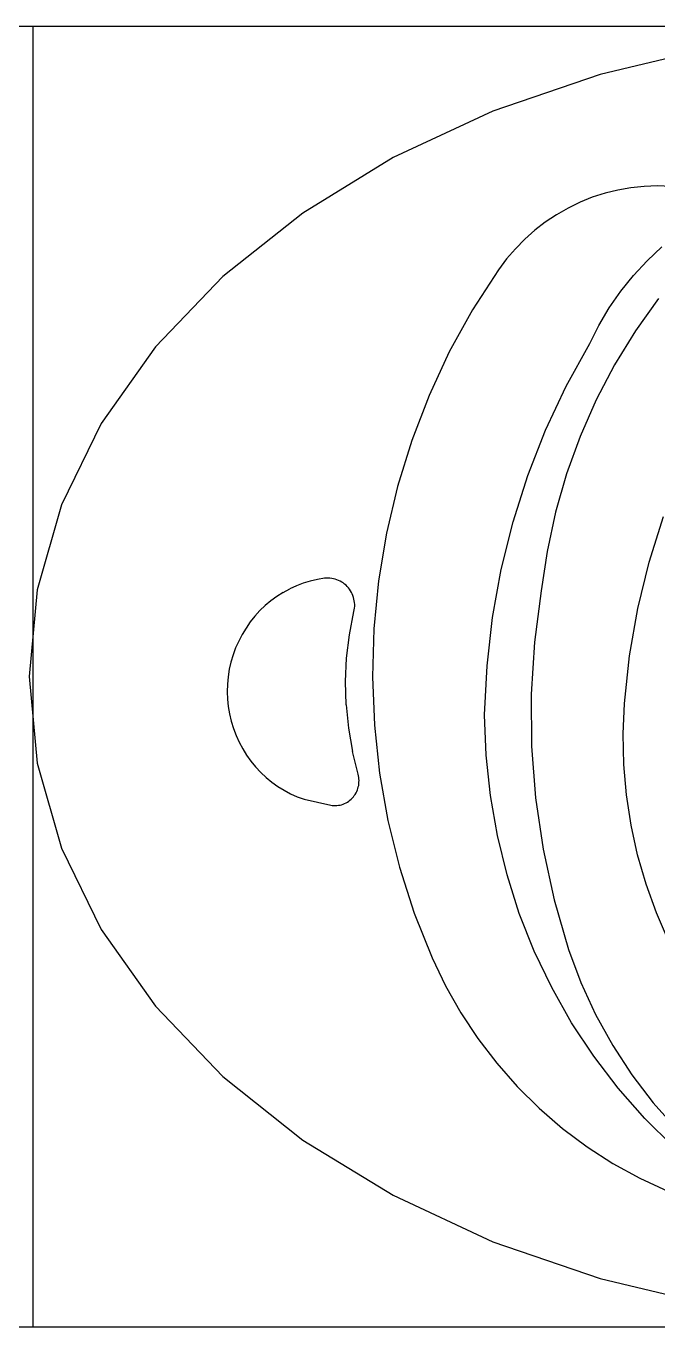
# Model space of a CAD drawing. Extents: x 396092 to 455492, y 17293 to 132793.
# Drawn here: x 430103.5 to 430171.5, y 46245.8 to 46385.8 of the extents above; entities that cross this region are included whole.
import ezdxf

# ---------------------------------------------------------------- set-up
doc = ezdxf.new("R2010")
doc.units = 0
doc.header["$LTSCALE"] = 1000
doc.header["$MEASUREMENT"] = 0
doc.layers.add('MU', color=34, linetype='Continuous')

msp = doc.modelspace()

# ---------------------------------------------------------------- linework, layer by layer
at = {"layer": 'MU', "color": 37}
for p, q in [((430025.7, 46385.76), (430124.82, 46385.76)), ((430124.82, 46385.76), (430224.92, 46385.76)), ((430177.39, 46383.44), (430165.24, 46380.56)), ((430165.24, 46380.56), (430153.71, 46376.59)), ((430153.71, 46376.59), (430142.99, 46371.6)), ((430142.99, 46371.6), (430133.26, 46365.64)), ((430167.16, 46368.11), (430165.78, 46367.77)), ((430168.57, 46368.36), (430167.16, 46368.11)), ((430169.99, 46368.51), (430168.57, 46368.36)), ((430171.42, 46368.56), (430169.99, 46368.51)), ((430172.84, 46368.5), (430171.42, 46368.56)), ((430163.09, 46366.8), (430161.8, 46366.17)), ((430164.41, 46367.33), (430163.09, 46366.8)), ((430165.78, 46367.77), (430164.41, 46367.33)), ((430133.26, 46365.64), (430124.68, 46358.82)), ((430160.55, 46365.46), (430159.35, 46364.66)), ((430161.8, 46366.17), (430160.55, 46365.46)), ((430159.35, 46364.66), (430158.22, 46363.78)), ((430157.14, 46362.83), (430156.13, 46361.8)), ((430158.22, 46363.78), (430157.14, 46362.83)), ((430156.13, 46361.8), (430155.19, 46360.7)), ((430170.32, 46360.51), (430171.9, 46362)), ((430155.19, 46360.7), (430154.32, 46359.54)), ((430168.85, 46358.91), (430170.32, 46360.51)), ((430124.68, 46358.82), (430117.41, 46351.23)), ((430154.32, 46359.54), (430151.53, 46355.21)), ((430167.49, 46357.22), (430168.85, 46358.91)), ((430166.24, 46355.43), (430167.49, 46357.22)), ((430165.12, 46353.55), (430166.24, 46355.43)), ((430171.53, 46356.44), (430169.05, 46352.96)), ((430151.53, 46355.21), (430149.03, 46350.69)), ((430164.14, 46351.6), (430165.12, 46353.55)), ((430169.05, 46352.96), (430166.81, 46349.32)), ((430117.41, 46351.23), (430111.58, 46342.99)), ((430161.61, 46347.02), (430164.14, 46351.6)), ((430149.03, 46350.69), (430146.85, 46346)), ((430166.81, 46349.32), (430164.82, 46345.52)), ((430159.39, 46342.27), (430161.61, 46347.02)), ((430146.85, 46346), (430144.99, 46341.17)), ((430164.82, 46345.52), (430163.09, 46341.6)), ((430111.58, 46342.99), (430107.32, 46334.22)), ((430157.48, 46337.39), (430159.39, 46342.27)), ((430163.09, 46341.6), (430161.62, 46337.57)), ((430144.99, 46341.17), (430143.46, 46336.22)), ((430155.89, 46332.39), (430157.48, 46337.39)), ((430161.62, 46337.57), (430160.44, 46333.44)), ((430143.46, 46336.22), (430142.27, 46331.18)), ((430107.32, 46334.22), (430104.71, 46325.09)), ((430160.44, 46333.44), (430159.54, 46329.23)), ((430154.62, 46327.29), (430155.89, 46332.39)), ((430170.52, 46328.07), (430172.05, 46332.99)), ((430142.27, 46331.18), (430141.42, 46326.06)), ((430159.54, 46329.23), (430158.92, 46324.98)), ((430169.31, 46323.07), (430170.52, 46328.07)), ((430134.07, 46326.02), (430133.32, 46325.79)), ((430134.84, 46326.2), (430134.07, 46326.02)), ((430135.62, 46326.33), (430134.84, 46326.2)), ((430135.81, 46326.35), (430135.62, 46326.33)), ((430136, 46326.35), (430135.81, 46326.35)), ((430136.19, 46326.34), (430136, 46326.35)), ((430136.38, 46326.32), (430136.19, 46326.34)), ((430136.57, 46326.29), (430136.38, 46326.32)), ((430136.76, 46326.24), (430136.57, 46326.29)), ((430136.94, 46326.18), (430136.76, 46326.24)), ((430137.12, 46326.11), (430136.94, 46326.18)), ((430137.29, 46326.03), (430137.12, 46326.11)), ((430137.46, 46325.93), (430137.29, 46326.03)), ((430141.42, 46326.06), (430140.92, 46320.9)), ((430153.69, 46322.12), (430154.62, 46327.29)), ((430104.71, 46325.09), (430103.83, 46315.76)), ((430131.16, 46324.8), (430130.49, 46324.38)), ((430131.16, 46324.8), (430131.86, 46325.18)), ((430132.58, 46325.51), (430131.86, 46325.18)), ((430133.32, 46325.79), (430132.58, 46325.51)), ((430137.62, 46325.83), (430137.46, 46325.93)), ((430137.77, 46325.71), (430137.62, 46325.83)), ((430137.92, 46325.58), (430137.77, 46325.71)), ((430138.05, 46325.45), (430137.92, 46325.58)), ((430138.18, 46325.3), (430138.05, 46325.45)), ((430138.3, 46325.15), (430138.18, 46325.3)), ((430138.41, 46324.99), (430138.3, 46325.15)), ((430138.5, 46324.82), (430138.41, 46324.99)), ((430138.59, 46324.65), (430138.5, 46324.82)), ((430138.66, 46324.47), (430138.59, 46324.65)), ((430158.92, 46324.98), (430158.19, 46319.44)), ((430129.23, 46323.4), (430128.66, 46322.85)), ((430129.84, 46323.91), (430129.23, 46323.4)), ((430130.49, 46324.38), (430129.84, 46323.91)), ((430138.72, 46324.28), (430138.66, 46324.47)), ((430138.77, 46324.09), (430138.72, 46324.28)), ((430138.81, 46323.9), (430138.77, 46324.09)), ((430138.84, 46323.71), (430138.81, 46323.9)), ((430138.85, 46323.51), (430138.84, 46323.71)), ((430138.84, 46323.12), (430138.85, 46323.32)), ((430138.85, 46323.32), (430138.85, 46323.51)), ((430128.12, 46322.26), (430127.62, 46321.64)), ((430128.66, 46322.85), (430128.12, 46322.26)), ((430138.29, 46320.26), (430138.77, 46322.74)), ((430138.77, 46322.74), (430138.81, 46322.93)), ((430138.81, 46322.93), (430138.84, 46323.12)), ((430153.09, 46316.9), (430153.69, 46322.12)), ((430168.42, 46317.99), (430169.31, 46323.07)), ((430127.16, 46320.98), (430126.74, 46320.3)), ((430127.62, 46321.64), (430127.16, 46320.98)), ((430140.92, 46320.9), (430140.78, 46315.71)), ((430126.37, 46319.58), (430126.04, 46318.85)), ((430126.74, 46320.3), (430126.37, 46319.58)), ((430137.98, 46317.75), (430138.29, 46320.26)), ((430158.19, 46319.44), (430157.85, 46313.86)), ((430125.77, 46318.09), (430125.54, 46317.32)), ((430126.04, 46318.85), (430125.77, 46318.09)), ((430137.86, 46315.23), (430137.98, 46317.75)), ((430167.87, 46312.86), (430168.42, 46317.99)), ((430125.36, 46316.54), (430125.24, 46315.74)), ((430125.54, 46317.32), (430125.36, 46316.54)), ((430152.83, 46311.64), (430153.09, 46316.9)), ((430103.83, 46315.76), (430104.71, 46306.44)), ((430125.16, 46314.94), (430125.14, 46314.13)), ((430125.24, 46315.74), (430125.16, 46314.94)), ((430137.93, 46312.7), (430137.86, 46315.23)), ((430140.78, 46315.71), (430140.98, 46310.53)), ((430125.14, 46314.13), (430125.17, 46313.33)), ((430157.85, 46313.86), (430157.88, 46308.28)), ((430125.17, 46313.33), (430125.25, 46312.53)), ((430125.25, 46312.53), (430125.39, 46311.73)), ((430137.93, 46312.7), (430138.17, 46310.19)), ((430167.74, 46309.58), (430167.87, 46312.86)), ((430125.39, 46311.73), (430125.57, 46310.95)), ((430125.57, 46310.95), (430125.81, 46310.18)), ((430152.99, 46307.28), (430152.83, 46311.64)), ((430125.81, 46310.18), (430126.09, 46309.42)), ((430126.09, 46309.42), (430126.42, 46308.69)), ((430138.17, 46310.19), (430138.6, 46307.7)), ((430140.98, 46310.53), (430141.53, 46305.37)), ((430167.81, 46306.3), (430167.74, 46309.58)), ((430126.42, 46308.69), (430126.8, 46307.99)), ((430126.8, 46307.99), (430127.22, 46307.3)), ((430157.88, 46308.28), (430158.31, 46302.71)), ((430104.71, 46306.44), (430107.32, 46297.3)), ((430127.22, 46307.3), (430127.69, 46306.65)), ((430127.69, 46306.65), (430128.19, 46306.04)), ((430139.21, 46305.25), (430138.6, 46307.7)), ((430153.45, 46302.94), (430152.99, 46307.28)), ((430128.19, 46306.04), (430128.74, 46305.45)), ((430128.74, 46305.45), (430129.32, 46304.91)), ((430139.25, 46305.08), (430139.21, 46305.25)), ((430139.29, 46304.91), (430139.25, 46305.08)), ((430141.53, 46305.37), (430142.43, 46300.26)), ((430168.09, 46303.02), (430167.81, 46306.3)), ((430129.32, 46304.91), (430129.94, 46304.4)), ((430129.94, 46304.4), (430130.58, 46303.94)), ((430130.58, 46303.94), (430131.26, 46303.52)), ((430139.14, 46303.55), (430139.2, 46303.71)), ((430139.2, 46303.71), (430139.24, 46303.88)), ((430139.24, 46303.88), (430139.28, 46304.05)), ((430139.28, 46304.05), (430139.3, 46304.22)), ((430139.31, 46304.74), (430139.29, 46304.91)), ((430139.3, 46304.22), (430139.31, 46304.39)), ((430139.32, 46304.56), (430139.31, 46304.74)), ((430139.31, 46304.39), (430139.32, 46304.56)), ((430131.26, 46303.52), (430131.96, 46303.15)), ((430131.96, 46303.15), (430132.68, 46302.83)), ((430132.68, 46302.83), (430133.42, 46302.55)), ((430133.42, 46302.55), (430136.27, 46301.91)), ((430137.92, 46302.16), (430138.06, 46302.24)), ((430138.06, 46302.24), (430138.21, 46302.34)), ((430138.21, 46302.34), (430138.34, 46302.44)), ((430138.34, 46302.44), (430138.47, 46302.55)), ((430138.47, 46302.55), (430138.59, 46302.68)), ((430138.59, 46302.68), (430138.71, 46302.8)), ((430138.71, 46302.8), (430138.81, 46302.94)), ((430138.81, 46302.94), (430138.91, 46303.08)), ((430138.91, 46303.08), (430139, 46303.23)), ((430139, 46303.23), (430139.07, 46303.39)), ((430139.07, 46303.39), (430139.14, 46303.55)), ((430154.2, 46298.64), (430153.45, 46302.94)), ((430158.31, 46302.71), (430159.11, 46297.18)), ((430168.58, 46299.78), (430168.09, 46303.02)), ((430136.27, 46301.91), (430136.43, 46301.89)), ((430136.43, 46301.89), (430136.6, 46301.87)), ((430136.6, 46301.87), (430136.77, 46301.87)), ((430136.77, 46301.87), (430136.94, 46301.88)), ((430136.94, 46301.88), (430137.11, 46301.9)), ((430137.11, 46301.9), (430137.28, 46301.93)), ((430137.28, 46301.93), (430137.44, 46301.97)), ((430137.44, 46301.97), (430137.6, 46302.02)), ((430137.6, 46302.02), (430137.76, 46302.09)), ((430137.76, 46302.09), (430137.92, 46302.16)), ((430142.43, 46300.26), (430143.68, 46295.23)), ((430169.28, 46296.57), (430168.58, 46299.78)), ((430155.24, 46294.41), (430154.2, 46298.64)), ((430107.32, 46297.3), (430111.58, 46288.54)), ((430159.11, 46297.18), (430160.29, 46291.73)), ((430143.68, 46295.23), (430145.26, 46290.3)), ((430170.19, 46293.42), (430169.28, 46296.57)), ((430156.56, 46290.26), (430155.24, 46294.41)), ((430171.3, 46290.33), (430170.19, 46293.42)), ((430160.29, 46291.73), (430161.85, 46286.37)), ((430145.26, 46290.3), (430147.17, 46285.49)), ((430158.17, 46286.22), (430156.56, 46290.26)), ((430172.6, 46287.33), (430171.3, 46290.33)), ((430111.58, 46288.54), (430117.41, 46280.29)), ((430147.17, 46285.49), (430148.62, 46282.48)), ((430160.04, 46282.29), (430158.17, 46286.22)), ((430161.85, 46286.37), (430163.18, 46282.82)), ((430163.18, 46282.82), (430164.77, 46279.38)), ((430148.62, 46282.48), (430150.27, 46279.57)), ((430162.18, 46278.51), (430160.04, 46282.29)), ((430117.41, 46280.29), (430124.68, 46272.7)), ((430150.27, 46279.57), (430152.1, 46276.79)), ((430164.57, 46274.89), (430162.18, 46278.51)), ((430164.77, 46279.38), (430166.6, 46276.07)), ((430152.1, 46276.79), (430154.13, 46274.14)), ((430166.6, 46276.07), (430168.67, 46272.9)), ((430167.2, 46271.45), (430164.57, 46274.89)), ((430154.13, 46274.14), (430156.32, 46271.64)), ((430168.67, 46272.9), (430170.96, 46269.9)), ((430124.68, 46272.7), (430133.26, 46265.88)), ((430156.32, 46271.64), (430158.68, 46269.3)), ((430170.05, 46268.2), (430167.2, 46271.45)), ((430158.68, 46269.3), (430161.2, 46267.13)), ((430170.96, 46269.9), (430173.46, 46267.08)), ((430173.12, 46265.17), (430170.05, 46268.2)), ((430133.26, 46265.88), (430142.99, 46259.93)), ((430161.2, 46267.13), (430163.85, 46265.15)), ((430163.85, 46265.15), (430166.63, 46263.36)), ((430166.63, 46263.36), (430169.53, 46261.77)), ((430169.53, 46261.77), (430172.53, 46260.38)), ((430142.99, 46259.93), (430153.71, 46254.93)), ((430153.71, 46254.93), (430165.24, 46250.97)), ((430165.24, 46250.97), (430177.39, 46248.09)), ((430124.82, 46245.76), (430025.7, 46245.76)), ((430224.92, 46245.76), (430124.82, 46245.76))]:
    msp.add_line(p, q, dxfattribs=at)
msp.add_lwpolyline([(430104.27, 46245.76), (430104.27, 46385.76)], dxfattribs=at)

doc.saveas('drawing.dxf')
